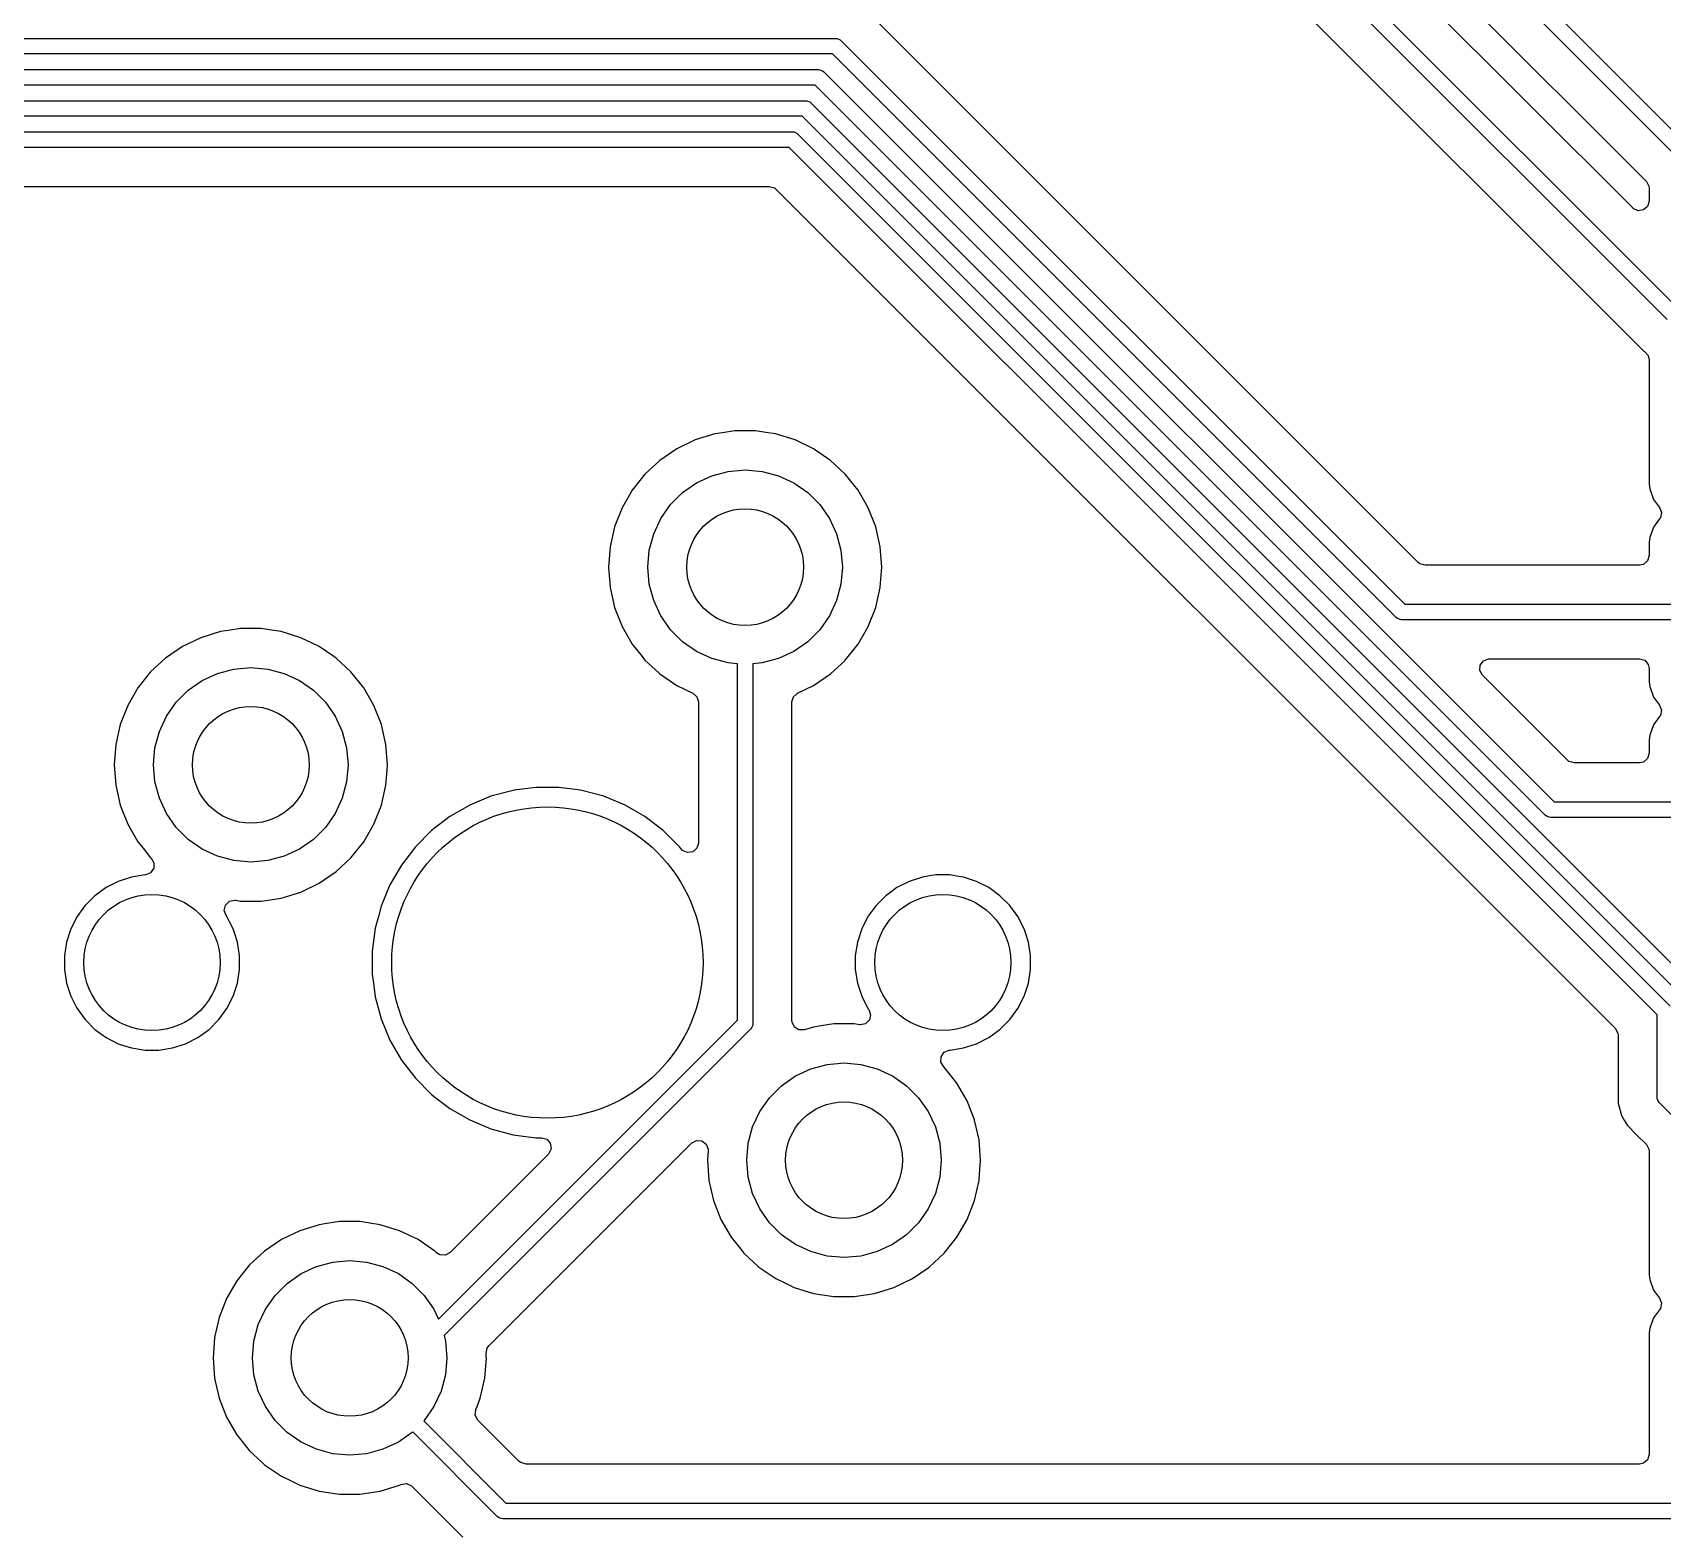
# Model space of a CAD drawing. Extents: x 98 to 223, y -135 to -41.
# Drawn here: x 176.58 to 197.52, y -83.84 to -64.57 of the extents above; entities that cross this region are included whole.
import ezdxf

# ---------------------------------------------------------------- set-up
doc = ezdxf.new("R2010")
doc.units = 0
doc.layers.add('BLACK', color=7, linetype='CONTINUOUS')

msp = doc.modelspace()

# ---------------------------------------------------------------- linework, layer by layer
at = {"layer": 'BLACK', "linetype": 'CONTINUOUS'}
for p, q in [((189.6025, -57.777953), (197.908296, -66.08375)), ((197.85125, -66.309546), (189.431789, -57.890086)), ((189.171991, -58.338101), (197.314432, -66.480543)), ((197.139069, -66.822334), (192.50259, -62.185855)), ((192.085711, -62.476789), (197.692046, -68.083125)), ((197.579914, -68.253835), (191.973578, -62.6475)), ((191.802584, -63.184319), (197.165764, -68.547499)), ((194.384291, -71.376931), (187.389464, -64.382104)), ((150.886639, -64.643749), (186.901874, -64.643749)), ((186.901874, -64.643749), (186.921383, -64.64567)), ((186.921383, -64.64567), (186.957431, -64.660602)), ((186.957431, -64.660602), (186.972585, -64.673038)), ((186.972585, -64.673038), (194.213297, -71.91375)), ((186.860452, -64.843749), (150.845217, -64.843749)), ((194.101164, -72.084461), (186.860452, -64.843749)), ((149.436889, -65.043749), (186.676935, -65.043749)), ((186.676935, -65.043749), (186.696444, -65.04567)), ((186.696444, -65.04567), (186.732492, -65.060602)), ((186.732492, -65.060602), (186.747646, -65.073038)), ((186.747646, -65.073038), (196.128358, -74.45375)), ((186.635513, -65.243749), (149.395467, -65.243749)), ((196.016225, -74.624461), (186.635513, -65.243749)), ((148.92892, -65.443749), (186.511249, -65.443749)), ((186.511249, -65.443749), (186.530758, -65.44567)), ((186.530758, -65.44567), (186.566806, -65.460602)), ((186.566806, -65.460602), (186.58196, -65.473038)), ((186.58196, -65.473038), (197.85125, -76.742328)), ((186.469827, -65.643749), (148.887499, -65.643749)), ((197.85125, -77.025172), (186.469827, -65.643749)), ((169.800001, -65.843749), (186.345563, -65.843749)), ((186.345563, -65.843749), (186.365072, -65.84567)), ((186.365072, -65.84567), (186.40112, -65.860602)), ((186.40112, -65.860602), (186.416274, -65.873038)), ((186.416274, -65.873038), (197.621961, -77.078726)), ((186.304141, -66.043749), (169.841423, -66.043749)), ((197.45125, -77.190857), (186.304141, -66.043749)), ((170.100098, -66.544249), (186.045466, -66.544249)), ((186.045466, -66.544249), (186.112505, -66.563934)), ((186.112505, -66.563934), (186.133147, -66.580568)), ((197.314432, -66.480543), (197.347916, -66.541864)), ((197.347916, -66.541864), (197.35075, -66.568222)), ((197.35075, -66.568222), (197.35075, -66.734653)), ((186.133147, -66.580568), (196.914431, -77.361852)), ((197.35075, -66.734653), (197.331065, -66.801692)), ((197.145547, -66.828366), (197.139069, -66.822334)), ((197.209103, -66.857391), (197.145547, -66.828366)), ((197.278261, -66.847447), (197.209103, -66.857391)), ((197.331065, -66.801692), (197.278261, -66.847447)), ((197.165764, -68.547499), (197.165774, -68.54751)), ((197.165774, -68.54751), (197.170104, -68.55184)), ((197.170104, -68.55184), (197.170105, -68.551841)), ((197.170105, -68.551841), (197.281909, -68.663645)), ((197.281909, -68.663645), (197.288746, -68.667592)), ((197.288746, -68.667592), (197.336962, -68.718155)), ((197.336962, -68.718155), (197.35075, -68.774981)), ((197.35075, -68.774981), (197.35075, -70.37162)), ((185.444747, -69.711353), (185.346885, -69.726104)), ((185.606312, -69.687), (185.444747, -69.711353)), ((185.606318, -69.687), (185.606312, -69.687)), ((185.868682, -69.687), (185.606318, -69.687)), ((185.868687, -69.687), (185.868682, -69.687)), ((186.003323, -69.707294), (185.868687, -69.687)), ((186.128115, -69.726104), (186.003323, -69.707294)), ((184.859802, -69.917268), (184.64302, -70.065067)), ((184.859803, -69.917267), (184.859802, -69.917268)), ((185.096173, -69.803438), (184.859803, -69.917267)), ((185.346876, -69.726106), (185.096173, -69.803438)), ((185.346882, -69.726105), (185.346876, -69.726106)), ((185.346885, -69.726104), (185.346882, -69.726105)), ((186.128119, -69.726105), (186.128115, -69.726104)), ((186.128123, -69.726106), (186.128119, -69.726105)), ((186.378827, -69.803438), (186.128123, -69.726106)), ((186.615196, -69.917267), (186.378825, -69.803438)), ((186.378825, -69.803438), (186.378827, -69.803438)), ((186.615197, -69.917268), (186.615196, -69.917267)), ((186.6152, -69.91727), (186.615197, -69.917268)), ((186.615204, -69.917272), (186.6152, -69.91727)), ((186.809523, -70.049757), (186.615204, -69.917272)), ((184.64302, -70.065067), (184.450698, -70.243514)), ((186.831979, -70.065067), (186.809523, -70.049757)), ((187.024301, -70.243514), (186.831979, -70.065067)), ((184.450698, -70.243514), (184.287114, -70.448643)), ((185.1125, -70.354968), (185.309975, -70.262884)), ((185.309975, -70.262884), (185.52044, -70.20649)), ((185.52044, -70.20649), (185.7375, -70.1875)), ((185.7375, -70.1875), (185.95456, -70.20649)), ((185.95456, -70.20649), (186.165025, -70.262884)), ((186.165025, -70.262884), (186.3625, -70.354968)), ((187.024304, -70.243518), (187.024301, -70.243514)), ((187.024305, -70.243519), (187.024304, -70.243518)), ((187.187886, -70.448643), (187.024305, -70.243519)), ((184.287114, -70.448643), (184.155932, -70.675856)), ((184.779944, -70.634015), (184.934015, -70.479944)), ((184.934015, -70.479944), (185.1125, -70.354968)), ((186.3625, -70.354968), (186.540985, -70.479944)), ((186.540985, -70.479944), (186.695056, -70.634015)), ((187.319068, -70.675857), (187.187886, -70.448643)), ((197.35075, -70.37162), (197.350751, -70.371626)), ((197.350751, -70.371626), (197.357158, -70.431233)), ((197.357158, -70.431233), (197.407452, -70.566078)), ((184.155932, -70.675856), (184.060082, -70.920078)), ((184.654968, -70.8125), (184.779944, -70.634015)), ((186.695056, -70.634015), (186.820032, -70.8125)), ((187.41492, -70.920084), (187.319068, -70.675857)), ((197.407452, -70.566078), (197.407453, -70.56608)), ((197.407453, -70.56608), (197.484828, -70.669439)), ((197.484828, -70.669439), (197.509245, -70.734903)), ((197.509245, -70.734903), (197.494394, -70.803176)), ((184.060076, -70.920097), (184.001697, -71.175874)), ((184.060082, -70.920078), (184.060076, -70.920097)), ((184.562884, -71.009975), (184.654968, -70.8125)), ((186.820032, -70.8125), (186.912116, -71.009975)), ((187.473302, -71.17587), (187.41492, -70.920084)), ((197.407452, -70.921421), (197.357158, -71.056267)), ((197.407453, -70.921419), (197.407452, -70.921421)), ((197.484828, -70.818061), (197.407453, -70.921419)), ((197.494394, -70.803176), (197.484828, -70.818061)), ((184.001696, -71.175879), (183.982092, -71.437495)), ((184.001697, -71.175874), (184.001696, -71.175879)), ((184.50649, -71.22044), (184.562884, -71.009975)), ((186.912116, -71.009975), (186.96851, -71.22044)), ((187.473302, -71.175874), (187.473302, -71.17587)), ((187.473303, -71.175879), (187.473302, -71.175874)), ((187.492908, -71.437495), (187.473303, -71.175879)), ((197.350751, -71.115866), (197.35075, -71.115885)), ((197.35075, -71.115885), (197.35075, -71.28925)), ((197.357158, -71.056267), (197.350751, -71.115866)), ((184.4875, -71.4375), (184.50649, -71.22044)), ((186.96851, -71.22044), (186.9875, -71.4375)), ((194.404933, -71.393565), (194.384291, -71.376931)), ((197.331065, -71.356289), (197.278261, -71.402044)), ((197.35075, -71.28925), (197.331065, -71.356289)), ((183.982092, -71.437495), (183.982092, -71.437504)), ((183.982092, -71.437504), (184.001696, -71.69912)), ((184.50649, -71.65456), (184.4875, -71.4375)), ((186.9875, -71.4375), (186.96851, -71.65456)), ((187.473693, -71.693919), (187.492908, -71.437504)), ((187.492908, -71.437504), (187.492908, -71.437495)), ((194.471972, -71.41325), (194.404933, -71.393565)), ((197.22675, -71.41325), (194.471972, -71.41325)), ((197.278261, -71.402044), (197.22675, -71.41325)), ((184.001696, -71.69912), (184.001697, -71.699125)), ((184.001697, -71.699125), (184.001697, -71.699129)), ((184.001697, -71.699129), (184.001698, -71.69913)), ((184.001698, -71.69913), (184.010414, -71.737318)), ((184.010414, -71.737318), (184.060076, -71.954902)), ((184.562884, -71.865025), (184.50649, -71.65456)), ((186.96851, -71.65456), (186.912116, -71.865025)), ((187.41492, -71.954916), (187.473302, -71.69913)), ((187.473302, -71.69913), (187.473693, -71.693919)), ((184.060076, -71.954902), (184.060078, -71.954911)), ((184.060078, -71.954911), (184.06008, -71.954916)), ((184.06008, -71.954916), (184.155932, -72.199143)), ((184.654968, -72.0625), (184.562884, -71.865025)), ((186.912116, -71.865025), (186.820032, -72.0625)), ((187.319068, -72.199143), (187.41492, -71.954916)), ((194.213297, -71.91375), (197.85125, -71.91375)), ((179.256312, -72.227), (179.094747, -72.251353)), ((179.256318, -72.227), (179.256312, -72.227)), ((179.518682, -72.227), (179.256318, -72.227)), ((179.518687, -72.227), (179.518682, -72.227)), ((179.653323, -72.247294), (179.518687, -72.227)), ((184.155932, -72.199143), (184.287114, -72.426357)), ((184.779944, -72.240985), (184.654968, -72.0625)), ((186.820032, -72.0625), (186.695056, -72.240985)), ((187.187886, -72.426357), (187.319068, -72.199143)), ((194.116318, -72.096897), (194.101164, -72.084461)), ((194.152366, -72.111829), (194.116318, -72.096897)), ((194.171875, -72.11375), (194.152366, -72.111829)), ((197.85125, -72.11375), (194.171875, -72.11375)), ((178.746173, -72.343438), (178.509803, -72.457267)), ((178.996876, -72.266106), (178.746173, -72.343438)), ((178.996882, -72.266105), (178.996876, -72.266106)), ((178.996885, -72.266104), (178.996882, -72.266105)), ((179.094747, -72.251353), (178.996885, -72.266104)), ((179.778115, -72.266104), (179.653323, -72.247294)), ((179.778119, -72.266105), (179.778115, -72.266104)), ((179.778123, -72.266106), (179.778119, -72.266105)), ((180.028827, -72.343438), (179.778123, -72.266106)), ((180.265196, -72.457267), (180.028825, -72.343438)), ((180.028825, -72.343438), (180.028827, -72.343438)), ((184.287114, -72.426357), (184.413712, -72.585106)), ((184.934015, -72.395056), (184.779944, -72.240985)), ((185.1125, -72.520032), (184.934015, -72.395056)), ((186.540985, -72.395056), (186.3625, -72.520032)), ((186.695056, -72.240985), (186.540985, -72.395056)), ((187.024305, -72.631481), (187.187886, -72.426357)), ((178.29302, -72.605067), (178.100698, -72.783514)), ((178.509802, -72.457268), (178.29302, -72.605067)), ((178.509803, -72.457267), (178.509802, -72.457268)), ((180.265197, -72.457268), (180.265196, -72.457267)), ((180.2652, -72.45727), (180.265197, -72.457268)), ((180.265204, -72.457272), (180.2652, -72.45727)), ((180.452703, -72.585107), (180.265204, -72.457272)), ((180.481979, -72.605067), (180.452703, -72.585107)), ((180.674301, -72.783514), (180.481979, -72.605067)), ((184.413712, -72.585106), (184.450698, -72.631485)), ((184.450698, -72.631485), (184.627969, -72.795967)), ((185.309975, -72.612116), (185.1125, -72.520032)), ((185.52044, -72.66851), (185.309975, -72.612116)), ((186.165025, -72.612116), (185.95456, -72.66851)), ((186.3625, -72.520032), (186.165025, -72.612116)), ((186.831979, -72.809933), (187.01622, -72.638983)), ((187.01622, -72.638983), (187.024301, -72.631485)), ((187.024301, -72.631483), (187.024305, -72.631481)), ((187.024301, -72.631485), (187.024301, -72.631483)), ((195.179851, -72.694916), (195.221723, -72.638983)), ((195.221723, -72.638983), (195.287187, -72.614566)), ((195.287187, -72.614566), (195.296033, -72.61425)), ((195.296033, -72.61425), (197.226751, -72.61425)), ((197.226751, -72.61425), (197.29379, -72.633935)), ((197.29379, -72.633935), (197.339545, -72.686739)), ((178.100698, -72.783514), (177.937114, -72.988643)), ((178.7625, -72.894968), (178.959975, -72.802884)), ((178.959975, -72.802884), (179.17044, -72.74649)), ((179.17044, -72.74649), (179.3875, -72.7275)), ((179.3875, -72.7275), (179.60456, -72.74649)), ((179.60456, -72.74649), (179.815025, -72.802884)), ((179.815025, -72.802884), (180.0125, -72.894968)), ((180.674304, -72.783518), (180.674301, -72.783514)), ((180.674305, -72.783519), (180.674304, -72.783518)), ((180.837886, -72.988643), (180.674305, -72.783519)), ((184.627969, -72.795967), (184.643021, -72.809933)), ((184.643021, -72.809933), (184.859796, -72.957728)), ((185.6375, -72.678751), (185.52044, -72.66851)), ((185.6375, -77.25948), (185.6375, -72.678751)), ((185.95456, -72.66851), (185.8375, -72.678751)), ((185.8375, -72.678751), (185.8375, -77.300902)), ((186.615204, -72.957728), (186.831979, -72.809933)), ((195.174867, -72.764608), (195.179851, -72.694916)), ((195.208352, -72.825931), (195.174867, -72.764608)), ((196.299352, -73.916931), (195.208352, -72.825931)), ((197.339545, -72.686739), (197.350751, -72.73825)), ((197.350751, -72.73825), (197.350751, -72.911626)), ((177.937114, -72.988643), (177.805932, -73.215856)), ((178.429944, -73.174015), (178.584015, -73.019944)), ((178.584015, -73.019944), (178.7625, -72.894968)), ((180.0125, -72.894968), (180.190985, -73.019944)), ((180.190985, -73.019944), (180.345056, -73.174015)), ((180.969068, -73.215857), (180.837886, -72.988643)), ((184.859796, -72.957728), (184.859801, -72.95773)), ((184.859801, -72.95773), (184.859802, -72.957731)), ((184.859802, -72.957731), (184.859803, -72.957732)), ((184.859803, -72.957732), (184.968618, -73.010134)), ((184.968618, -73.010134), (185.066801, -73.057416)), ((185.066801, -73.057416), (185.118661, -73.104238)), ((186.357685, -73.102097), (186.408198, -73.057416)), ((186.408198, -73.057416), (186.615204, -72.957728)), ((197.350751, -72.911626), (197.357158, -72.971233)), ((197.357158, -72.971233), (197.407452, -73.106078)), ((177.805932, -73.215856), (177.710082, -73.460078)), ((178.304968, -73.3525), (178.429944, -73.174015)), ((180.345056, -73.174015), (180.470032, -73.3525)), ((181.06492, -73.460084), (180.969068, -73.215857)), ((185.118661, -73.104238), (185.137, -73.169136)), ((185.137, -73.169136), (185.137, -74.982961)), ((186.338, -73.169136), (186.357685, -73.102097)), ((186.338, -77.264114), (186.338, -73.169136)), ((197.407452, -73.106078), (197.407453, -73.10608)), ((197.407453, -73.10608), (197.484828, -73.209439)), ((197.484828, -73.209439), (197.509245, -73.274903)), ((197.509245, -73.274903), (197.494394, -73.343176)), ((177.710076, -73.460097), (177.651697, -73.715874)), ((177.710082, -73.460078), (177.710076, -73.460097)), ((178.212884, -73.549975), (178.304968, -73.3525)), ((180.470032, -73.3525), (180.562116, -73.549975)), ((181.123302, -73.71587), (181.06492, -73.460084)), ((197.407452, -73.461421), (197.357158, -73.596267)), ((197.407453, -73.461419), (197.407452, -73.461421)), ((197.484828, -73.358061), (197.407453, -73.461419)), ((197.494394, -73.343176), (197.484828, -73.358061)), ((178.15649, -73.76044), (178.212884, -73.549975)), ((180.562116, -73.549975), (180.61851, -73.76044)), ((197.350751, -73.655866), (197.35075, -73.655885)), ((197.35075, -73.655885), (197.35075, -73.82925)), ((197.357158, -73.596267), (197.350751, -73.655866)), ((177.651696, -73.715879), (177.632092, -73.977495)), ((177.651697, -73.715874), (177.651696, -73.715879)), ((178.1375, -73.9775), (178.15649, -73.76044)), ((180.61851, -73.76044), (180.6375, -73.9775)), ((181.123302, -73.715874), (181.123302, -73.71587)), ((181.123303, -73.715879), (181.123302, -73.715874)), ((181.142908, -73.977495), (181.123303, -73.715879)), ((197.331065, -73.896289), (197.278261, -73.942044)), ((197.35075, -73.82925), (197.331065, -73.896289)), ((177.632092, -73.977495), (177.632092, -73.977504)), ((177.632092, -73.977504), (177.651696, -74.23912)), ((178.15649, -74.19456), (178.1375, -73.9775)), ((180.6375, -73.9775), (180.61851, -74.19456)), ((181.123302, -74.23913), (181.13765, -74.047671)), ((181.13765, -74.047671), (181.142908, -73.977504)), ((181.142908, -73.977504), (181.142908, -73.977495)), ((196.319994, -73.933565), (196.299352, -73.916931)), ((196.387033, -73.95325), (196.319994, -73.933565)), ((197.22675, -73.95325), (196.387033, -73.95325)), ((197.278261, -73.942044), (197.22675, -73.95325)), ((177.651696, -74.23912), (177.651697, -74.239125)), ((177.651697, -74.239125), (177.710076, -74.494902)), ((178.212884, -74.405025), (178.15649, -74.19456)), ((180.61851, -74.19456), (180.562116, -74.405025)), ((181.06492, -74.494916), (181.123302, -74.23913)), ((182.757507, -74.305507), (182.472548, -74.381861)), ((182.771585, -74.303653), (182.757507, -74.305507)), ((183.049986, -74.267), (182.771585, -74.303653)), ((183.049994, -74.267), (183.049986, -74.267)), ((183.345006, -74.267), (183.049994, -74.267)), ((183.345013, -74.267), (183.345006, -74.267)), ((183.588613, -74.299071), (183.345013, -74.267)), ((183.637493, -74.305507), (183.588613, -74.299071)), ((183.922452, -74.381861), (183.637493, -74.305507)), ((177.710076, -74.494902), (177.710078, -74.494911)), ((177.710078, -74.494911), (177.71008, -74.494916)), ((177.71008, -74.494916), (177.805932, -74.739143)), ((178.304968, -74.6025), (178.212884, -74.405025)), ((180.562116, -74.405025), (180.470032, -74.6025)), ((180.969068, -74.739143), (181.06492, -74.494916)), ((182.199989, -74.494758), (181.944506, -74.642261)), ((182.199999, -74.494754), (182.199989, -74.494758)), ((182.472538, -74.381864), (182.199999, -74.494754)), ((182.472548, -74.381861), (182.472538, -74.381864)), ((183.922454, -74.381862), (183.922452, -74.381861)), ((183.922461, -74.381864), (183.922454, -74.381862)), ((184.195, -74.494754), (183.922461, -74.381864)), ((184.19501, -74.494758), (184.195, -74.494754)), ((184.450493, -74.642261), (184.19501, -74.494758)), ((196.128358, -74.45375), (197.85125, -74.45375)), ((177.805932, -74.739143), (177.937114, -74.966357)), ((178.429944, -74.780985), (178.304968, -74.6025)), ((180.470032, -74.6025), (180.345056, -74.780985)), ((180.837886, -74.966357), (180.969068, -74.739143)), ((181.944506, -74.642261), (181.710459, -74.821852)), ((184.68454, -74.821852), (184.450493, -74.642261)), ((196.031379, -74.636897), (196.016225, -74.624461)), ((196.067427, -74.651829), (196.031379, -74.636897)), ((196.086936, -74.65375), (196.067427, -74.651829)), ((197.85125, -74.65375), (196.086936, -74.65375)), ((178.584015, -74.935056), (178.429944, -74.780985)), ((178.7625, -75.060032), (178.584015, -74.935056)), ((180.190985, -74.935056), (180.0125, -75.060032)), ((180.345056, -74.780985), (180.190985, -74.935056)), ((181.710452, -74.821858), (181.501858, -75.030452)), ((181.710459, -74.821852), (181.710452, -74.821858)), ((184.684547, -74.821858), (184.68454, -74.821852)), ((184.893144, -75.030455), (184.684547, -74.821858)), ((177.937114, -74.966357), (178.003817, -75.05)), ((178.003817, -75.05), (178.100697, -75.171484)), ((178.959975, -75.152116), (178.7625, -75.060032)), ((179.17044, -75.20851), (178.959975, -75.152116)), ((179.815025, -75.152116), (179.60456, -75.20851)), ((180.0125, -75.060032), (179.815025, -75.152116)), ((180.674305, -75.171481), (180.837886, -74.966357)), ((181.501852, -75.030459), (181.322261, -75.264506)), ((181.501858, -75.030452), (181.501852, -75.030459)), ((184.914625, -75.058449), (184.893144, -75.030455)), ((184.931797, -75.076674), (184.914625, -75.058449)), ((184.995353, -75.105699), (184.931797, -75.076674)), ((185.064511, -75.095755), (184.995353, -75.105699)), ((185.117315, -75.05), (185.064511, -75.095755)), ((185.137, -74.982961), (185.117315, -75.05)), ((178.100511, -75.364535), (178.036006, -75.391384)), ((178.14026, -75.307074), (178.100511, -75.364535)), ((178.100697, -75.171484), (178.106877, -75.177217)), ((178.106877, -75.177217), (178.142633, -75.237244)), ((178.142633, -75.237244), (178.14026, -75.307074)), ((179.3875, -75.2275), (179.17044, -75.20851)), ((179.60456, -75.20851), (179.3875, -75.2275)), ((180.265204, -75.497728), (180.481979, -75.349933)), ((180.481979, -75.349933), (180.674305, -75.171481)), ((181.322261, -75.264506), (181.174758, -75.519989)), ((177.527609, -75.554886), (177.449604, -75.611561)), ((177.685457, -75.474457), (177.527609, -75.554886)), ((177.68546, -75.474456), (177.685457, -75.474457)), ((177.853943, -75.419714), (177.68546, -75.474456)), ((178.028928, -75.391998), (177.853943, -75.419714)), ((178.032288, -75.391734), (178.028928, -75.391998)), ((178.036006, -75.391384), (178.032288, -75.391734)), ((180.028823, -75.611563), (180.265204, -75.497728)), ((181.174754, -75.519999), (181.061864, -75.792538)), ((181.174758, -75.519989), (181.174754, -75.519999)), ((187.687609, -75.554886), (187.609604, -75.611561)), ((187.845457, -75.474457), (187.687609, -75.554886)), ((187.84546, -75.474456), (187.845457, -75.474457)), ((188.013943, -75.419714), (187.84546, -75.474456)), ((188.130595, -75.401238), (188.013943, -75.419714)), ((188.188921, -75.392), (188.130595, -75.401238)), ((188.366079, -75.392), (188.188921, -75.392)), ((188.453567, -75.405857), (188.366079, -75.392)), ((188.541056, -75.419714), (188.453567, -75.405857)), ((188.709539, -75.474456), (188.541056, -75.419714)), ((188.709542, -75.474457), (188.709539, -75.474456)), ((188.86739, -75.554886), (188.709542, -75.474457)), ((189.010714, -75.659017), (188.86739, -75.554886)), ((177.259017, -75.784286), (177.230345, -75.82375)), ((177.259019, -75.784284), (177.259017, -75.784286)), ((177.384283, -75.659019), (177.259019, -75.784283)), ((177.259019, -75.784283), (177.259019, -75.784284)), ((177.384284, -75.659019), (177.384283, -75.659019)), ((177.384286, -75.659017), (177.384284, -75.659019)), ((177.449604, -75.611561), (177.384286, -75.659017)), ((179.046222, -75.847472), (179.062048, -75.779418)), ((179.062048, -75.779418), (179.112154, -75.730723)), ((179.112154, -75.730723), (179.180632, -75.716848)), ((179.180632, -75.716848), (179.188492, -75.717776)), ((179.188492, -75.717776), (179.256318, -75.728)), ((179.256318, -75.728), (179.518682, -75.728)), ((179.518682, -75.728), (179.778115, -75.688896)), ((179.778115, -75.688896), (180.028823, -75.611563)), ((187.419017, -75.784286), (187.390345, -75.82375)), ((187.419019, -75.784284), (187.419017, -75.784286)), ((187.544283, -75.659019), (187.419019, -75.784283)), ((187.419019, -75.784283), (187.419019, -75.784284)), ((187.544284, -75.659019), (187.544283, -75.659019)), ((187.544286, -75.659017), (187.544284, -75.659019)), ((187.609604, -75.611561), (187.544286, -75.659017)), ((189.135983, -75.784286), (189.010714, -75.659017)), ((189.240111, -75.927606), (189.135983, -75.784286)), ((177.154886, -75.927609), (177.074457, -76.085457)), ((177.230345, -75.82375), (177.154886, -75.927609)), ((179.069702, -75.913278), (179.046222, -75.847472)), ((179.070667, -75.914607), (179.069702, -75.913278)), ((179.080114, -75.92761), (179.070667, -75.914607)), ((179.117723, -76.001421), (179.080114, -75.92761)), ((181.025672, -75.92761), (180.985508, -76.077504)), ((181.061861, -75.792548), (181.025672, -75.92761)), ((181.061864, -75.792538), (181.061861, -75.792548)), ((187.314886, -75.927609), (187.234457, -76.085457)), ((187.390345, -75.82375), (187.314886, -75.927609)), ((189.240113, -75.927609), (189.240111, -75.927606)), ((189.320542, -76.085457), (189.240113, -75.927609)), ((177.074456, -76.08546), (177.019714, -76.253943)), ((177.074457, -76.085457), (177.074456, -76.08546)), ((179.160542, -76.085457), (179.117723, -76.001421)), ((179.160543, -76.08546), (179.160542, -76.085457)), ((179.17705, -76.136266), (179.160543, -76.08546)), ((179.215286, -76.253945), (179.17705, -76.136266)), ((180.985506, -76.077515), (180.947, -76.369986)), ((180.985508, -76.077504), (180.985506, -76.077515)), ((187.234456, -76.08546), (187.179714, -76.253943)), ((187.234457, -76.085457), (187.234456, -76.08546)), ((189.320543, -76.08546), (189.320542, -76.085457)), ((189.33705, -76.136266), (189.320543, -76.08546)), ((189.375286, -76.253945), (189.33705, -76.136266)), ((177.019714, -76.253943), (176.992, -76.428921)), ((179.243, -76.428921), (179.215286, -76.253945)), ((180.947, -76.369986), (180.947, -76.665013)), ((187.179714, -76.253943), (187.152, -76.428921)), ((189.403, -76.428921), (189.375286, -76.253945)), ((176.992, -76.428921), (176.992, -76.606078)), ((176.992, -76.606078), (177.019714, -76.781056)), ((179.215286, -76.781055), (179.243, -76.606079)), ((179.243, -76.606079), (179.243, -76.428921)), ((187.152, -76.428921), (187.152, -76.606078)), ((187.152, -76.606078), (187.179714, -76.781056)), ((189.375286, -76.781055), (189.403, -76.606079)), ((189.403, -76.606079), (189.403, -76.428921)), ((177.019714, -76.781056), (177.074456, -76.949539)), ((179.160542, -76.949542), (179.215286, -76.781055)), ((180.947, -76.665013), (180.962278, -76.781055)), ((180.962278, -76.781055), (180.985507, -76.957493)), ((187.179714, -76.781056), (187.234456, -76.949539)), ((189.320542, -76.949542), (189.375286, -76.781055)), ((177.074456, -76.949539), (177.074457, -76.949542)), ((177.074457, -76.949542), (177.147936, -77.09375)), ((179.080114, -77.10739), (179.160542, -76.949542)), ((180.985507, -76.957493), (181.061861, -77.242451)), ((187.234456, -76.949539), (187.234457, -76.949542)), ((187.234457, -76.949542), (187.314887, -77.107392)), ((189.240114, -77.10739), (189.320542, -76.949542)), ((177.147936, -77.09375), (177.154886, -77.10739)), ((177.154886, -77.10739), (177.259017, -77.250714)), ((177.259017, -77.250714), (177.384286, -77.375983)), ((178.850714, -77.375983), (178.975983, -77.250714)), ((178.975983, -77.250714), (179.080114, -77.10739)), ((181.061861, -77.242451), (181.061864, -77.242461)), ((181.061864, -77.242461), (181.174754, -77.515)), ((187.314887, -77.107392), (187.325298, -77.121722)), ((187.325298, -77.121722), (187.348777, -77.187529)), ((187.348777, -77.187529), (187.332951, -77.255582)), ((189.010714, -77.375983), (189.135983, -77.250714)), ((189.135983, -77.250714), (189.240114, -77.10739)), ((197.45125, -78.24375), (197.45125, -77.190857)), ((177.384286, -77.375983), (177.52761, -77.480114)), ((178.70739, -77.480114), (178.850714, -77.375983)), ((181.798689, -81.09829), (185.6375, -77.25948)), ((185.808211, -77.371613), (181.869675, -81.310148)), ((185.820647, -77.356459), (185.808211, -77.371613)), ((185.824936, -77.346104), (185.820647, -77.356459)), ((185.835579, -77.320411), (185.824936, -77.346104)), ((185.8375, -77.300902), (185.835579, -77.320411)), ((186.339513, -77.283428), (186.338, -77.264114)), ((186.3694, -77.346584), (186.339513, -77.283428)), ((186.428686, -77.383555), (186.3694, -77.346584)), ((186.498549, -77.382605), (186.428686, -77.383555)), ((186.616872, -77.346107), (186.498549, -77.382605)), ((186.616882, -77.346105), (186.616872, -77.346107)), ((186.616885, -77.346104), (186.616882, -77.346105)), ((186.714747, -77.331353), (186.616885, -77.346104)), ((186.876312, -77.307), (186.714747, -77.331353)), ((186.876318, -77.307), (186.876312, -77.307)), ((187.138682, -77.307), (186.876318, -77.307)), ((187.138689, -77.307), (187.138682, -77.307)), ((187.206498, -77.317221), (187.138689, -77.307)), ((187.214366, -77.318151), (187.206498, -77.317221)), ((187.282844, -77.304276), (187.214366, -77.318151)), ((187.332951, -77.255582), (187.282844, -77.304276)), ((188.86739, -77.480114), (189.010714, -77.375983)), ((196.914431, -77.361852), (196.947916, -77.423175)), ((196.947916, -77.423175), (196.95075, -77.449533)), ((196.95075, -77.449533), (196.95075, -78.15708)), ((177.52761, -77.480114), (177.576165, -77.504854)), ((177.576165, -77.504854), (177.685457, -77.560542)), ((177.685457, -77.560542), (177.68546, -77.560543)), ((177.68546, -77.560543), (177.752075, -77.582187)), ((177.752075, -77.582187), (177.853945, -77.615286)), ((177.853945, -77.615286), (178.028921, -77.643)), ((178.028921, -77.643), (178.028922, -77.643)), ((178.028922, -77.643), (178.206078, -77.643)), ((178.206078, -77.643), (178.206079, -77.643)), ((178.206079, -77.643), (178.381055, -77.615286)), ((178.381055, -77.615286), (178.549542, -77.560542)), ((178.549542, -77.560542), (178.70739, -77.480114)), ((181.174754, -77.515), (181.174758, -77.51501)), ((181.174758, -77.51501), (181.322261, -77.770493)), ((188.254739, -77.727925), (188.294488, -77.670464)), ((188.294488, -77.670464), (188.358993, -77.643615)), ((188.358993, -77.643615), (188.362727, -77.643264)), ((188.362727, -77.643264), (188.366076, -77.643)), ((188.366076, -77.643), (188.366079, -77.643)), ((188.366079, -77.643), (188.541055, -77.615286)), ((188.541055, -77.615286), (188.709542, -77.560542)), ((188.709542, -77.560542), (188.86739, -77.480114)), ((181.322261, -77.770493), (181.501852, -78.00454)), ((186.3825, -77.974968), (186.579975, -77.882884)), ((186.579975, -77.882884), (186.79044, -77.82649)), ((186.79044, -77.82649), (187.0075, -77.8075)), ((187.0075, -77.8075), (187.22456, -77.82649)), ((187.22456, -77.82649), (187.435025, -77.882884)), ((187.435025, -77.882884), (187.6325, -77.974968)), ((188.252366, -77.797754), (188.254739, -77.727925)), ((188.288122, -77.857781), (188.252366, -77.797754)), ((188.294298, -77.863511), (188.288122, -77.857781)), ((188.294299, -77.863512), (188.294298, -77.863511)), ((188.294303, -77.863517), (188.294299, -77.863512)), ((188.294305, -77.863519), (188.294303, -77.863517)), ((188.457886, -78.068643), (188.294305, -77.863519)), ((181.501852, -78.00454), (181.501858, -78.004547)), ((181.501858, -78.004547), (181.710452, -78.213141)), ((186.204015, -78.099944), (186.3825, -77.974968)), ((187.6325, -77.974968), (187.810985, -78.099944)), ((188.589068, -78.295857), (188.457886, -78.068643)), ((181.710452, -78.213141), (181.710459, -78.213147)), ((181.710459, -78.213147), (181.944506, -78.392738)), ((185.924968, -78.4325), (186.049944, -78.254015)), ((186.049944, -78.254015), (186.204015, -78.099944)), ((187.810985, -78.099944), (187.965056, -78.254015)), ((187.965056, -78.254015), (188.090032, -78.4325)), ((188.68492, -78.540084), (188.589068, -78.295857)), ((196.95075, -78.15708), (196.950749, -78.157098)), ((196.950749, -78.157098), (196.950749, -78.322804)), ((197.453171, -78.263259), (197.45125, -78.24375)), ((197.468103, -78.299307), (197.453171, -78.263259)), ((197.480539, -78.314461), (197.468103, -78.299307)), ((181.944506, -78.392738), (182.199989, -78.540241)), ((185.832884, -78.629975), (185.924968, -78.4325)), ((188.090032, -78.4325), (188.182116, -78.629975)), ((196.950749, -78.322804), (196.950748, -78.322804)), ((196.950748, -78.322804), (196.98961, -78.467838)), ((196.98961, -78.467838), (196.991673, -78.475535)), ((196.991673, -78.475535), (196.995881, -78.482823)), ((196.995881, -78.482823), (196.995884, -78.482835)), ((196.995884, -78.482835), (196.995888, -78.482834)), ((196.995888, -78.482834), (197.029713, -78.541421)), ((197.949828, -78.78375), (197.480539, -78.314461)), ((182.199989, -78.540241), (182.19999, -78.540241)), ((182.19999, -78.540241), (182.199993, -78.540243)), ((182.199993, -78.540243), (182.472548, -78.653139)), ((182.472548, -78.653139), (182.757507, -78.729493)), ((185.77649, -78.84044), (185.832884, -78.629975)), ((188.182116, -78.629975), (188.23851, -78.84044)), ((188.684922, -78.540096), (188.68492, -78.540084)), ((188.684923, -78.540097), (188.684922, -78.540096)), ((188.685225, -78.541419), (188.684923, -78.540097)), ((188.743302, -78.79587), (188.685225, -78.541419)), ((197.029713, -78.541421), (197.070729, -78.612464)), ((197.070729, -78.612464), (197.070731, -78.612467)), ((197.070731, -78.612467), (197.189599, -78.731335)), ((182.444568, -81.443067), (185.049968, -78.837667)), ((182.757507, -78.729493), (183.049994, -78.768)), ((183.049994, -78.768), (183.050001, -78.768)), ((183.050001, -78.768), (183.121804, -78.768)), ((183.121804, -78.768), (183.188843, -78.787685)), ((183.188843, -78.787685), (183.234598, -78.840489)), ((183.244542, -78.909647), (183.215517, -78.973203)), ((183.234598, -78.840489), (183.244542, -78.909647)), ((185.049968, -78.837667), (185.111289, -78.804184)), ((185.111289, -78.804184), (185.180981, -78.809168)), ((185.180981, -78.809168), (185.236914, -78.85104)), ((185.236914, -78.85104), (185.261331, -78.916504)), ((185.261331, -78.916504), (185.2613, -78.934616)), ((185.7575, -79.0575), (185.77649, -78.84044)), ((188.23851, -78.84044), (188.2575, -79.0575)), ((188.743302, -78.795874), (188.743302, -78.79587)), ((188.743303, -78.795879), (188.743302, -78.795874)), ((188.762908, -79.057495), (188.743303, -78.795879)), ((197.189599, -78.731335), (197.189605, -78.73134)), ((197.189605, -78.73134), (197.314431, -78.856166)), ((197.314431, -78.856166), (197.347916, -78.917489)), ((197.347916, -78.917489), (197.35075, -78.943847)), ((183.209485, -78.979681), (181.946469, -80.242696)), ((183.215517, -78.973203), (183.209485, -78.979681)), ((185.2613, -78.934616), (185.252092, -79.057495)), ((185.252092, -79.057495), (185.252092, -79.057504)), ((185.252092, -79.057504), (185.271696, -79.31912)), ((185.77649, -79.27456), (185.7575, -79.0575)), ((188.2575, -79.0575), (188.23851, -79.27456)), ((188.744549, -79.302489), (188.762908, -79.057504)), ((188.762908, -79.057504), (188.762908, -79.057495)), ((197.35075, -78.943847), (197.35075, -80.53162)), ((185.271696, -79.31912), (185.271697, -79.319125)), ((185.271697, -79.319125), (185.330076, -79.574902)), ((185.832884, -79.485025), (185.77649, -79.27456)), ((188.23851, -79.27456), (188.182116, -79.485025)), ((188.68492, -79.574916), (188.743302, -79.31913)), ((188.743302, -79.31913), (188.744549, -79.302489)), ((185.924968, -79.6825), (185.832884, -79.485025)), ((188.182116, -79.485025), (188.090032, -79.6825)), ((185.330076, -79.574902), (185.330078, -79.574911)), ((185.330078, -79.574911), (185.33008, -79.574916)), ((185.33008, -79.574916), (185.425932, -79.819143)), ((186.049944, -79.860985), (185.924968, -79.6825)), ((188.090032, -79.6825), (187.965056, -79.860985)), ((188.589068, -79.819143), (188.68492, -79.574916)), ((180.016173, -79.963438), (179.779803, -80.077267)), ((180.266876, -79.886106), (180.016173, -79.963438)), ((180.266882, -79.886105), (180.266876, -79.886106)), ((180.266885, -79.886104), (180.266882, -79.886105)), ((180.364747, -79.871353), (180.266885, -79.886104)), ((180.526312, -79.847), (180.364747, -79.871353)), ((180.526318, -79.847), (180.526312, -79.847)), ((180.788682, -79.847), (180.526318, -79.847)), ((180.788687, -79.847), (180.788682, -79.847)), ((180.914975, -79.866036), (180.788687, -79.847)), ((181.048115, -79.886104), (180.914975, -79.866036)), ((181.048119, -79.886105), (181.048115, -79.886104)), ((181.048123, -79.886106), (181.048119, -79.886105)), ((181.298827, -79.963438), (181.048123, -79.886106)), ((181.535196, -80.077267), (181.298825, -79.963438)), ((181.298825, -79.963438), (181.298827, -79.963438)), ((185.425932, -79.819143), (185.557114, -80.046357)), ((186.204015, -80.015056), (186.049944, -79.860985)), ((187.965056, -79.860985), (187.810985, -80.015056)), ((188.457886, -80.046357), (188.589068, -79.819143)), ((179.779802, -80.077268), (179.56302, -80.225067)), ((179.779803, -80.077267), (179.779802, -80.077268)), ((181.535197, -80.077268), (181.535196, -80.077267)), ((181.5352, -80.07727), (181.535197, -80.077268)), ((181.535204, -80.077272), (181.5352, -80.07727)), ((181.751979, -80.225067), (181.535204, -80.077272)), ((185.557114, -80.046357), (185.68057, -80.201166)), ((186.3825, -80.140032), (186.204015, -80.015056)), ((186.579975, -80.232116), (186.3825, -80.140032)), ((187.6325, -80.140032), (187.435025, -80.232116)), ((187.810985, -80.015056), (187.6325, -80.140032)), ((188.294305, -80.251481), (188.457886, -80.046357)), ((179.56302, -80.225067), (179.370698, -80.403514)), ((180.229975, -80.422884), (180.44044, -80.36649)), ((180.44044, -80.36649), (180.6575, -80.3475)), ((180.6575, -80.3475), (180.87456, -80.36649)), ((180.87456, -80.36649), (181.085025, -80.422884)), ((181.751983, -80.22507), (181.751979, -80.225067)), ((181.774446, -80.245913), (181.751983, -80.22507)), ((181.815454, -80.271197), (181.774446, -80.245913)), ((181.885146, -80.276181), (181.815454, -80.271197)), ((181.946469, -80.242696), (181.885146, -80.276181)), ((185.68057, -80.201166), (185.720698, -80.251485)), ((185.720698, -80.251485), (185.902253, -80.419941)), ((186.79044, -80.28851), (186.579975, -80.232116)), ((187.0075, -80.3075), (186.79044, -80.28851)), ((187.22456, -80.28851), (187.0075, -80.3075)), ((187.435025, -80.232116), (187.22456, -80.28851)), ((188.101979, -80.429933), (188.294305, -80.251481)), ((179.370698, -80.403514), (179.207114, -80.608643)), ((179.854015, -80.639944), (180.0325, -80.514968)), ((180.0325, -80.514968), (180.229975, -80.422884)), ((181.085025, -80.422884), (181.2825, -80.514968)), ((181.2825, -80.514968), (181.460985, -80.639944)), ((185.902253, -80.419941), (185.913021, -80.429933)), ((185.913021, -80.429933), (186.129796, -80.577728)), ((186.129796, -80.577728), (186.129801, -80.57773)), ((186.129801, -80.57773), (186.129802, -80.577731)), ((186.129802, -80.577731), (186.129803, -80.577732)), ((186.129803, -80.577732), (186.255343, -80.638188)), ((187.648823, -80.691563), (187.885204, -80.577728)), ((187.885204, -80.577728), (188.101979, -80.429933)), ((197.35075, -80.53162), (197.350751, -80.531626)), ((197.350751, -80.531626), (197.357158, -80.591233)), ((197.357158, -80.591233), (197.407452, -80.726078)), ((179.207114, -80.608643), (179.075932, -80.835856)), ((179.574968, -80.9725), (179.699944, -80.794015)), ((179.699944, -80.794015), (179.854015, -80.639944)), ((181.460985, -80.639944), (181.615056, -80.794015)), ((181.615056, -80.794015), (181.740032, -80.9725)), ((186.255343, -80.638188), (186.366173, -80.691561)), ((186.366173, -80.691561), (186.366174, -80.691561)), ((186.366174, -80.691561), (186.366177, -80.691563)), ((186.366177, -80.691563), (186.616885, -80.768896)), ((186.616885, -80.768896), (186.876318, -80.808)), ((186.876318, -80.808), (187.138682, -80.808)), ((187.138682, -80.808), (187.398115, -80.768896)), ((187.398115, -80.768896), (187.648823, -80.691563)), ((197.407452, -80.726078), (197.407453, -80.72608)), ((197.407453, -80.72608), (197.484828, -80.829439)), ((179.075932, -80.835856), (178.980082, -81.080078)), ((179.482884, -81.169975), (179.574968, -80.9725)), ((181.740032, -80.9725), (181.798689, -81.09829)), ((197.484828, -80.978061), (197.407453, -81.081419)), ((197.484828, -80.829439), (197.509245, -80.894903)), ((197.494394, -80.963176), (197.484828, -80.978061)), ((197.509245, -80.894903), (197.494394, -80.963176)), ((178.980076, -81.080097), (178.921697, -81.335874)), ((178.980082, -81.080078), (178.980076, -81.080097)), ((179.42649, -81.38044), (179.482884, -81.169975)), ((197.357158, -81.216267), (197.350751, -81.275866)), ((197.407452, -81.081421), (197.357158, -81.216267)), ((197.407453, -81.081419), (197.407452, -81.081421)), ((178.921696, -81.335879), (178.902092, -81.597495)), ((178.921697, -81.335874), (178.921696, -81.335879)), ((179.4075, -81.5975), (179.42649, -81.38044)), ((181.869675, -81.310148), (181.88851, -81.38044)), ((181.88851, -81.38044), (181.9075, -81.5975)), ((197.350751, -81.275866), (197.35075, -81.275877)), ((197.35075, -81.275877), (197.35075, -82.114921)), ((178.902092, -81.597495), (178.902092, -81.597504)), ((178.902092, -81.597504), (178.921696, -81.85912)), ((179.42649, -81.81456), (179.4075, -81.5975)), ((181.9075, -81.5975), (181.88851, -81.81456)), ((182.393303, -81.85912), (182.412908, -81.597504)), ((182.408599, -81.54001), (182.423217, -81.47169)), ((182.412623, -81.593705), (182.408599, -81.54001)), ((182.412908, -81.597499), (182.412623, -81.593705)), ((182.412908, -81.597504), (182.412908, -81.597499)), ((182.423217, -81.47169), (182.444568, -81.443067)), ((178.921696, -81.85912), (178.921697, -81.859125)), ((178.921697, -81.859125), (178.921697, -81.859129)), ((178.921697, -81.859129), (178.921698, -81.85913)), ((178.921698, -81.85913), (178.930414, -81.897318)), ((179.482884, -82.025025), (179.42649, -81.81456)), ((181.88851, -81.81456), (181.832116, -82.025025)), ((182.33492, -82.114916), (182.393302, -81.85913)), ((182.393302, -81.85913), (182.393303, -81.85912)), ((178.930414, -81.897318), (178.980076, -82.114902)), ((179.574968, -82.2225), (179.482884, -82.025025)), ((181.832116, -82.025025), (181.740032, -82.2225)), ((178.980076, -82.114902), (178.980078, -82.114911)), ((178.980078, -82.114911), (178.98008, -82.114916)), ((178.98008, -82.114916), (179.075932, -82.359143)), ((179.699944, -82.400985), (179.574968, -82.2225)), ((181.740032, -82.2225), (181.615056, -82.400985)), ((182.271252, -82.334179), (182.276236, -82.264487)), ((182.276236, -82.264487), (182.27699, -82.262519)), ((182.27699, -82.262519), (182.293511, -82.220424)), ((182.293511, -82.220424), (182.33492, -82.114916)), ((197.35075, -82.114921), (197.350751, -82.83925)), ((179.075932, -82.359143), (179.207114, -82.586357)), ((179.854015, -82.555056), (179.699944, -82.400985)), ((181.615056, -82.400985), (181.608731, -82.407309)), ((181.608731, -82.407309), (182.665171, -83.46375)), ((182.304737, -82.395502), (182.271252, -82.334179)), ((182.836166, -82.926931), (182.304737, -82.395502)), ((179.207114, -82.586357), (179.274424, -82.670761)), ((179.274424, -82.670761), (179.370698, -82.791485)), ((180.0325, -82.680032), (179.854015, -82.555056)), ((180.229975, -82.772116), (180.0325, -82.680032)), ((181.2825, -82.680032), (181.085025, -82.772116)), ((181.460985, -82.555056), (181.2825, -82.680032)), ((181.467309, -82.548731), (181.460985, -82.555056)), ((182.553039, -83.63446), (181.467309, -82.548731)), ((179.370698, -82.791485), (179.52676, -82.936288)), ((180.44044, -82.82851), (180.229975, -82.772116)), ((180.6575, -82.8475), (180.44044, -82.82851)), ((180.87456, -82.82851), (180.6575, -82.8475)), ((181.085025, -82.772116), (180.87456, -82.82851)), ((197.331066, -82.906289), (197.278263, -82.952044)), ((197.350751, -82.83925), (197.331066, -82.906289)), ((179.52676, -82.936288), (179.563021, -82.969933)), ((179.563021, -82.969933), (179.779796, -83.117728)), ((182.856808, -82.943565), (182.836166, -82.926931)), ((182.923847, -82.96325), (182.856808, -82.943565)), ((197.226751, -82.96325), (182.923847, -82.96325)), ((197.278263, -82.952044), (197.226751, -82.96325)), ((179.779796, -83.117728), (179.779801, -83.11773)), ((179.779801, -83.11773), (179.779802, -83.117731)), ((179.779802, -83.117731), (179.779803, -83.117732)), ((179.779803, -83.117732), (179.905343, -83.178188)), ((179.905343, -83.178188), (180.016173, -83.231561)), ((180.016173, -83.231561), (180.016174, -83.231561)), ((180.016174, -83.231561), (180.016177, -83.231563)), ((180.016177, -83.231563), (180.266885, -83.308896)), ((180.266885, -83.308896), (180.526318, -83.348)), ((180.788682, -83.348), (181.048115, -83.308896)), ((181.048115, -83.308896), (181.298823, -83.231563)), ((181.298823, -83.231563), (181.316409, -83.223093)), ((181.316409, -83.223093), (181.385346, -83.211738)), ((181.385346, -83.211738), (181.449483, -83.239456)), ((181.449483, -83.239456), (181.457895, -83.24713)), ((181.457895, -83.24713), (182.112334, -83.901569)), ((180.526318, -83.348), (180.788682, -83.348)), ((182.665171, -83.46375), (209.51125, -83.46375)), ((182.568192, -83.646897), (182.553039, -83.63446)), ((182.57875, -83.65127), (182.568192, -83.646897)), ((182.604241, -83.661829), (182.57875, -83.65127)), ((182.62375, -83.66375), (182.604241, -83.661829)), ((209.469828, -83.66375), (182.62375, -83.66375))]:
    msp.add_line(p, q, dxfattribs=at)
at = {"layer": 'BLACK'}
for centre, radius in [((185.7375, -71.4375), 0.75), ((179.3875, -73.9775), 0.75), ((183.1975, -76.5175), 2), ((178.1175, -76.5175), 0.875), ((188.2775, -76.5175), 0.875), ((187.0075, -79.0575), 0.75), ((180.6575, -81.5975), 0.75)]:
    msp.add_circle(centre, radius, dxfattribs=at)

doc.saveas('drawing.dxf')
